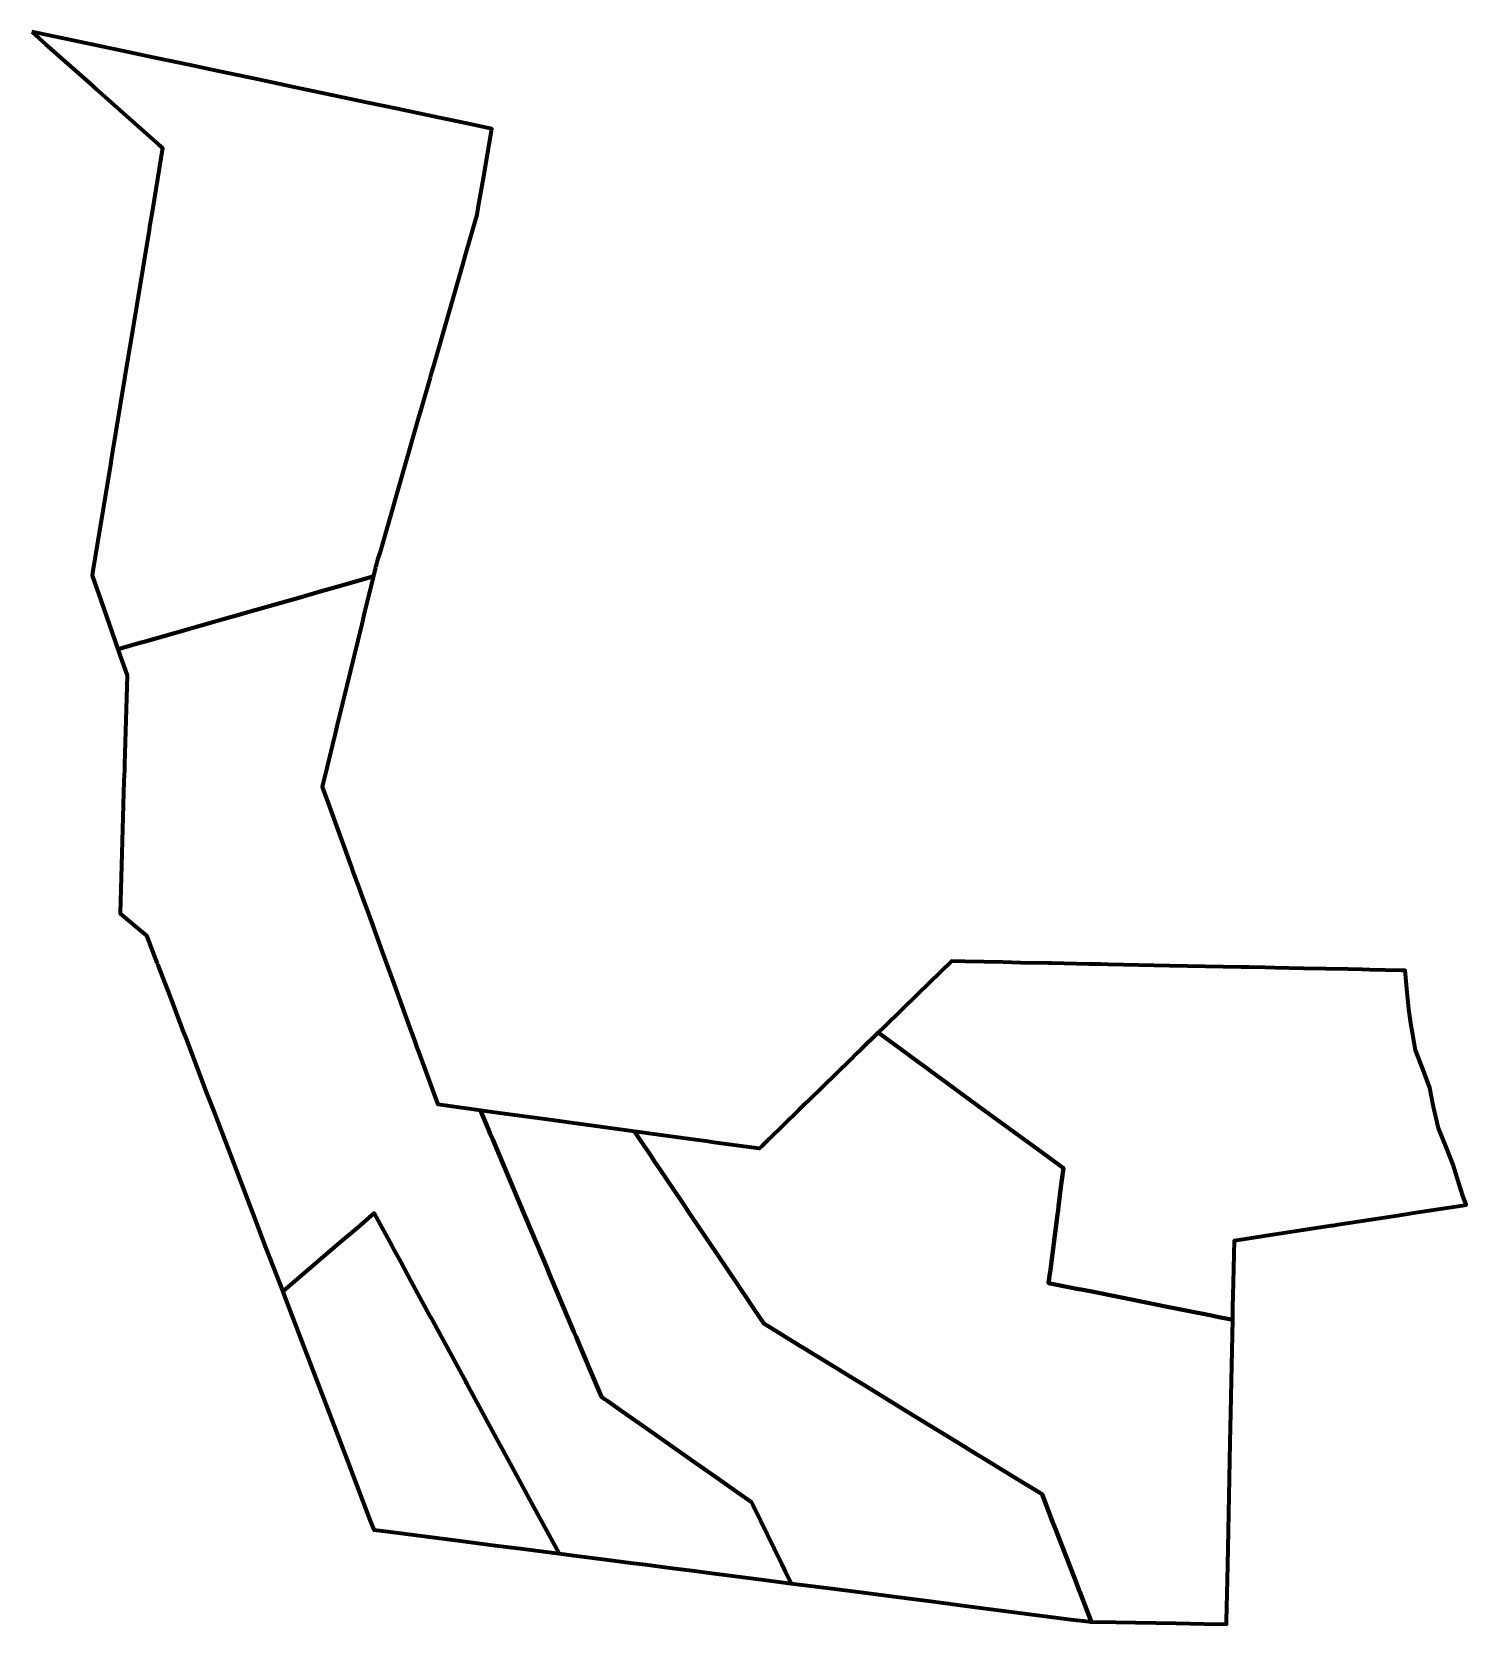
# Model space of a CAD drawing. Header units: metres. Extents: x 807622 to 807778, y 9157436 to 9157609.
import ezdxf

# ---------------------------------------------------------------- set-up
doc = ezdxf.new("R2010")
doc.units = ezdxf.units.M
doc.header["$MEASUREMENT"] = 0
doc.layers.add('2852-21128', color=1, linetype='Continuous')

msp = doc.modelspace()

# ---------------------------------------------------------------- linework, layer by layer
at = {"layer": '2852-21128', "color": 40, "lineweight": 70, "true_color": 0xffbb00}
msp.add_lwpolyline([(807621.74, 9157609.38), (807623.24, 9157608.05), (807628.33, 9157603.53), (807628.76, 9157603.15), (807629.08, 9157602.86), (807635.52, 9157597.14), (807635.96, 9157596.75), (807634.86, 9157590.02), (807634.59, 9157588.39), (807634.56, 9157588.23), (807634.54, 9157588.13), (807634.5, 9157587.84), (807632.47, 9157575.54), (807632.34, 9157574.76), (807630.42, 9157563.09), (807630.25, 9157562.07), (807630.08, 9157561), (807628.36, 9157550.55), (807628.31, 9157550.23), (807628.88, 9157548.59), (807628.95, 9157548.39), (807631.11, 9157542.24), (807631.13, 9157542.24), (807631.75, 9157542.42), (807633.51, 9157542.92), (807633.95, 9157543.04), (807638.39, 9157544.31), (807643.47, 9157545.75), (807644.27, 9157545.98), (807645.01, 9157546.19), (807651.04, 9157547.9), (807653.12, 9157548.49), (807654.43, 9157548.86), (807657.09, 9157549.62), (807657.74, 9157549.8), (807658.85, 9157550.12), (807658.93, 9157550.14), (807659.17, 9157551.12), (807659.19, 9157551.2), (807659.28, 9157551.52), (807659.41, 9157551.97), (807659.63, 9157552.72), (807659.85, 9157553.49), (807660.36, 9157555.26), (807663.87, 9157567.48), (807664.06, 9157568.16), (807665.11, 9157571.82), (807665.24, 9157572.25), (807665.44, 9157572.96), (807667.68, 9157580.77), (807667.83, 9157581.29), (807668.7, 9157584.32), (807668.94, 9157585.14), (807669.4, 9157586.74), (807670.2, 9157589.53), (807670.2, 9157589.55), (807670.27, 9157589.94), (807670.36, 9157590.47), (807670.5, 9157591.26), (807670.95, 9157593.85), (807671.22, 9157595.42), (807671.81, 9157598.82), (807668.41, 9157599.54), (807665.95, 9157600.06), (807661.52, 9157600.99), (807658.15, 9157601.71), (807653.87, 9157602.61), (807650.26, 9157603.37), (807646.39, 9157604.19), (807642.2, 9157605.07), (807638.82, 9157605.78), (807634.25, 9157606.74), (807632.08, 9157607.2), (807626.26, 9157608.43), (807624.18, 9157608.87)], close=True, dxfattribs=at)
at = {"layer": '2852-21128', "color": 3, "lineweight": 70, "true_color": 0x00ff00}
for points in [[(807631.13, 9157542.24), (807631.11, 9157542.24), (807631.4, 9157541.4), (807631.54, 9157540.99), (807632.11, 9157539.36), (807631.82, 9157529.67), (807631.82, 9157529.6), (807631.82, 9157529.52), (807631.81, 9157529.34), (807631.81, 9157529.06), (807631.77, 9157527.9), (807631.34, 9157513.47), (807634.22, 9157511.08), (807635.36, 9157508.1), (807635.4, 9157507.99), (807635.46, 9157507.85), (807636.78, 9157504.4), (807638.07, 9157501.01), (807638.11, 9157500.91), (807638.52, 9157499.84), (807640.8, 9157493.88), (807641.5, 9157492.06), (807643.98, 9157485.58), (807645.84, 9157480.72), (807647.22, 9157477.09), (807649.04, 9157472.35), (807649.13, 9157472.44), (807649.86, 9157473.06), (807655.78, 9157478.12), (807655.81, 9157478.15), (807655.89, 9157478.21), (807657.21, 9157479.34), (807659, 9157480.87), (807660.91, 9157477.36), (807661.1, 9157477), (807661.92, 9157475.5), (807663.03, 9157473.45), (807665.14, 9157469.57), (807665.18, 9157469.5), (807668.99, 9157462.49), (807669.04, 9157462.4), (807669.25, 9157462), (807671.15, 9157458.51), (807672.32, 9157456.36), (807673.07, 9157454.98), (807675.89, 9157449.79), (807676.98, 9157447.79), (807678, 9157445.92), (807678.64, 9157444.73), (807679.12, 9157443.86), (807681.27, 9157443.58), (807681.87, 9157443.5), (807685, 9157443.1), (807686.87, 9157442.86), (807688.51, 9157442.65), (807691.17, 9157442.31), (807693.86, 9157441.96), (807695.15, 9157441.8), (807701.09, 9157441.03), (807703.04, 9157440.78), (807704.37, 9157440.61), (807703.76, 9157441.86), (807703.36, 9157442.69), (807702.51, 9157444.42), (807701.04, 9157447.44), (807700.24, 9157449.07), (807700.06, 9157449.44), (807698.49, 9157450.54), (807696.51, 9157451.93), (807694.83, 9157453.11), (807693.62, 9157453.95), (807689.68, 9157456.72), (807685.93, 9157459.35), (807684.31, 9157460.49), (807684.07, 9157460.66), (807683.86, 9157460.81), (807683.72, 9157460.9), (807682.36, 9157464.12), (807680.93, 9157467.51), (807680.87, 9157467.65), (807680.73, 9157467.98), (807678.05, 9157474.31), (807677.81, 9157474.89), (807674.85, 9157481.9), (807674.66, 9157482.34), (807671.9, 9157488.88), (807671.59, 9157489.6), (807671.56, 9157489.68), (807671.43, 9157489.98), (807670.55, 9157492.06), (807666.71, 9157492.59), (807666.17, 9157492.66), (807665.94, 9157492.69), (807663.88, 9157498.37), (807663.68, 9157498.91), (807663.41, 9157499.66), (807662.88, 9157501.11), (807661.19, 9157505.77), (807659.91, 9157509.3), (807658.69, 9157512.65), (807658.26, 9157513.83), (807657.8, 9157515.09), (807657.4, 9157516.2), (807656.97, 9157517.36), (807656.65, 9157518.24), (807656.57, 9157518.47), (807654.02, 9157525.48), (807653.38, 9157527.24), (807653.88, 9157529.32), (807654.79, 9157533.05), (807655.02, 9157534), (807655.59, 9157536.35), (807656.42, 9157539.77), (807657.24, 9157543.18), (807657.67, 9157544.94), (807658.03, 9157546.44), (807658.56, 9157548.59), (807658.92, 9157550.08), (807658.93, 9157550.14), (807658.85, 9157550.12), (807657.74, 9157549.8), (807657.09, 9157549.62), (807654.43, 9157548.86), (807653.12, 9157548.49), (807651.04, 9157547.9), (807645.01, 9157546.19), (807644.27, 9157545.98), (807643.47, 9157545.75), (807638.39, 9157544.31), (807633.95, 9157543.04), (807633.51, 9157542.92), (807631.75, 9157542.42)], [(807687.33, 9157489.76), (807687.99, 9157488.79), (807689.01, 9157487.27), (807689.51, 9157486.52), (807690.08, 9157485.67), (807692.44, 9157482.17), (807693.5, 9157480.6), (807694.26, 9157479.47), (807696.31, 9157476.42), (807699.68, 9157471.41), (807699.94, 9157471.03), (807700.39, 9157470.36), (807701.39, 9157468.87), (807702.34, 9157468.29), (807705.31, 9157466.46), (807705.73, 9157466.21), (807709.65, 9157463.81), (807711.18, 9157462.87), (807712.26, 9157462.2), (807717.14, 9157459.21), (807721.58, 9157456.48), (807722.89, 9157455.68), (807723.87, 9157455.08), (807724.89, 9157454.46), (807728.63, 9157452.16), (807728.75, 9157452.08), (807731.66, 9157450.3), (807732.81, 9157447.31), (807733.15, 9157446.44), (807733.27, 9157446.14), (807735.29, 9157440.91), (807735.71, 9157439.84), (807735.72, 9157439.79), (807735.76, 9157439.7), (807736.98, 9157436.56), (807737.03, 9157436.43), (807739.71, 9157436.38), (807741.85, 9157436.34), (807746.25, 9157436.27), (807749.3, 9157436.22), (807751.74, 9157436.18), (807751.75, 9157436.57), (807751.81, 9157439.46), (807751.87, 9157442.6), (807752.02, 9157450.1), (807752.14, 9157455.95), (807752.21, 9157459.18), (807752.28, 9157462.64), (807752.41, 9157469.28), (807751.88, 9157469.38), (807751.07, 9157469.55), (807749.93, 9157469.77), (807749.55, 9157469.85), (807745.11, 9157470.74), (807743.34, 9157471.09), (807737.08, 9157472.35), (807735.91, 9157472.58), (807735.64, 9157472.63), (807732.38, 9157473.28), (807732.51, 9157474.31), (807732.53, 9157474.48), (807733.34, 9157480.75), (807733.37, 9157480.97), (807733.4, 9157481.19), (807733.45, 9157481.6), (807733.75, 9157483.99), (807733.99, 9157485.79), (807731.81, 9157487.37), (807731.67, 9157487.48), (807730.89, 9157488.05), (807730.08, 9157488.64), (807725.19, 9157492.21), (807719.57, 9157496.32), (807718.83, 9157496.86), (807718.21, 9157497.32), (807716.26, 9157498.74), (807714.12, 9157500.3), (807713.83, 9157500.52), (807711.96, 9157498.7), (807711.38, 9157498.13), (807711.07, 9157497.83), (807710.76, 9157497.53), (807706.32, 9157493.2), (807705.86, 9157492.76), (807705.54, 9157492.44), (807705.25, 9157492.16), (807705.16, 9157492.07), (807701.98, 9157488.98), (807701.62, 9157488.62), (807701.21, 9157488.22), (807700.88, 9157487.9), (807696.19, 9157488.55), (807695.72, 9157488.61), (807695.1, 9157488.7), (807694.23, 9157488.82), (807692.61, 9157489.04), (807689.94, 9157489.4)]]:
    msp.add_lwpolyline(points, close=True, dxfattribs=at)
at = {"layer": '2852-21128', "color": 131, "lineweight": 70, "true_color": 0xbbffff}
for points in [[(807713.83, 9157500.52), (807714.12, 9157500.3), (807716.26, 9157498.74), (807718.21, 9157497.32), (807718.83, 9157496.86), (807719.57, 9157496.32), (807725.19, 9157492.21), (807730.08, 9157488.64), (807730.89, 9157488.05), (807731.67, 9157487.48), (807731.81, 9157487.37), (807733.99, 9157485.79), (807733.75, 9157483.99), (807733.45, 9157481.6), (807733.4, 9157481.19), (807733.37, 9157480.97), (807733.34, 9157480.75), (807732.53, 9157474.48), (807732.51, 9157474.31), (807732.38, 9157473.28), (807735.64, 9157472.63), (807735.91, 9157472.58), (807737.08, 9157472.35), (807743.34, 9157471.09), (807745.11, 9157470.74), (807749.55, 9157469.85), (807749.93, 9157469.77), (807751.07, 9157469.55), (807751.88, 9157469.38), (807752.41, 9157469.28), (807752.44, 9157470.76), (807752.47, 9157471.95), (807752.49, 9157473.33), (807752.59, 9157477.9), (807755.61, 9157478.37), (807756.06, 9157478.44), (807762.91, 9157479.49), (807763.13, 9157479.53), (807763.29, 9157479.55), (807763.85, 9157479.64), (807764.82, 9157479.79), (807770.35, 9157480.64), (807771.67, 9157480.84), (807772.09, 9157480.91), (807772.79, 9157481.02), (807773.54, 9157481.13), (807777.43, 9157481.73), (807777.81, 9157481.79), (807777.8, 9157481.81), (807777.69, 9157482.11), (807777.49, 9157482.65), (807776.96, 9157484.27), (807776.39, 9157486.15), (807775.67, 9157488), (807774.81, 9157490.14), (807774.25, 9157492.44), (807773.84, 9157494.53), (807773.13, 9157496.49), (807772.31, 9157498.61), (807771.89, 9157500.94), (807771.84, 9157501.31), (807771.58, 9157503.06), (807771.34, 9157505.24), (807771.34, 9157505.29), (807771.16, 9157507.28), (807770.74, 9157507.29), (807767.33, 9157507.36), (807766.51, 9157507.38), (807764.99, 9157507.41), (807760.11, 9157507.51), (807756.97, 9157507.57), (807755.93, 9157507.59), (807754.21, 9157507.63), (807753.33, 9157507.64), (807745.53, 9157507.8), (807738.86, 9157507.94), (807738.06, 9157507.95), (807737.7, 9157507.96), (807736.75, 9157507.98), (807732.73, 9157508.06), (807732.58, 9157508.07), (807732.5, 9157508.07), (807732.34, 9157508.07), (807729.31, 9157508.13), (807727.4, 9157508.17), (807723.25, 9157508.25), (807721.8, 9157508.28), (807718.11, 9157504.69), (807714.51, 9157501.17)], [(807649.04, 9157472.35), (807649.26, 9157471.76), (807651.27, 9157466.52), (807652.64, 9157462.93), (807654.6, 9157457.81), (807656.11, 9157453.85), (807658.39, 9157447.89), (807658.94, 9157446.45), (807660.47, 9157446.25), (807665.25, 9157445.64), (807668.38, 9157445.24), (807672.15, 9157444.75), (807675.19, 9157444.36), (807677.72, 9157444.04), (807679.12, 9157443.86), (807678.64, 9157444.73), (807678, 9157445.92), (807676.98, 9157447.79), (807675.89, 9157449.79), (807673.07, 9157454.98), (807672.32, 9157456.36), (807671.15, 9157458.51), (807669.25, 9157462), (807669.04, 9157462.4), (807668.99, 9157462.49), (807665.18, 9157469.5), (807665.14, 9157469.57), (807663.03, 9157473.45), (807661.92, 9157475.5), (807661.1, 9157477), (807660.91, 9157477.36), (807659, 9157480.87), (807657.21, 9157479.34), (807655.89, 9157478.21), (807655.81, 9157478.15), (807655.78, 9157478.12), (807649.86, 9157473.06), (807649.13, 9157472.44)]]:
    msp.add_lwpolyline(points, close=True, dxfattribs=at)
at = {"layer": '2852-21128', "color": 1, "lineweight": 70, "true_color": 0xff0000}
msp.add_lwpolyline([(807670.55, 9157492.06), (807671.43, 9157489.98), (807671.56, 9157489.68), (807671.59, 9157489.6), (807671.9, 9157488.88), (807674.66, 9157482.34), (807674.85, 9157481.9), (807677.81, 9157474.89), (807678.05, 9157474.31), (807680.73, 9157467.98), (807680.87, 9157467.65), (807680.93, 9157467.51), (807682.36, 9157464.12), (807683.72, 9157460.9), (807683.86, 9157460.81), (807684.07, 9157460.66), (807684.31, 9157460.49), (807685.93, 9157459.35), (807689.68, 9157456.72), (807693.62, 9157453.95), (807694.83, 9157453.11), (807696.51, 9157451.93), (807698.49, 9157450.54), (807700.06, 9157449.44), (807700.24, 9157449.07), (807701.04, 9157447.44), (807702.51, 9157444.42), (807703.36, 9157442.69), (807703.76, 9157441.86), (807704.37, 9157440.61), (807709.37, 9157439.97), (807710.52, 9157439.82), (807712.49, 9157439.57), (807715.82, 9157439.14), (807717.83, 9157438.88), (807719.27, 9157438.7), (807720.36, 9157438.56), (807723.83, 9157438.11), (807729.48, 9157437.38), (807734.79, 9157436.7), (807736.78, 9157436.45), (807736.93, 9157436.43), (807737.03, 9157436.43), (807736.98, 9157436.56), (807735.76, 9157439.7), (807735.72, 9157439.79), (807735.71, 9157439.84), (807735.29, 9157440.91), (807733.27, 9157446.14), (807733.15, 9157446.44), (807732.81, 9157447.31), (807731.66, 9157450.3), (807728.75, 9157452.08), (807728.63, 9157452.16), (807724.89, 9157454.46), (807723.87, 9157455.08), (807722.89, 9157455.68), (807721.58, 9157456.48), (807717.14, 9157459.21), (807712.26, 9157462.2), (807711.18, 9157462.87), (807709.65, 9157463.81), (807705.73, 9157466.21), (807705.31, 9157466.46), (807702.34, 9157468.29), (807701.39, 9157468.87), (807700.39, 9157470.36), (807699.94, 9157471.03), (807699.68, 9157471.41), (807696.31, 9157476.42), (807694.26, 9157479.47), (807693.5, 9157480.6), (807692.44, 9157482.17), (807690.08, 9157485.67), (807689.51, 9157486.52), (807689.01, 9157487.27), (807687.99, 9157488.79), (807687.33, 9157489.76), (807687.05, 9157489.8), (807680.43, 9157490.71), (807677.86, 9157491.06), (807675.63, 9157491.37), (807673.18, 9157491.7), (807672.38, 9157491.81)], close=True, dxfattribs=at)

doc.saveas('drawing.dxf')
